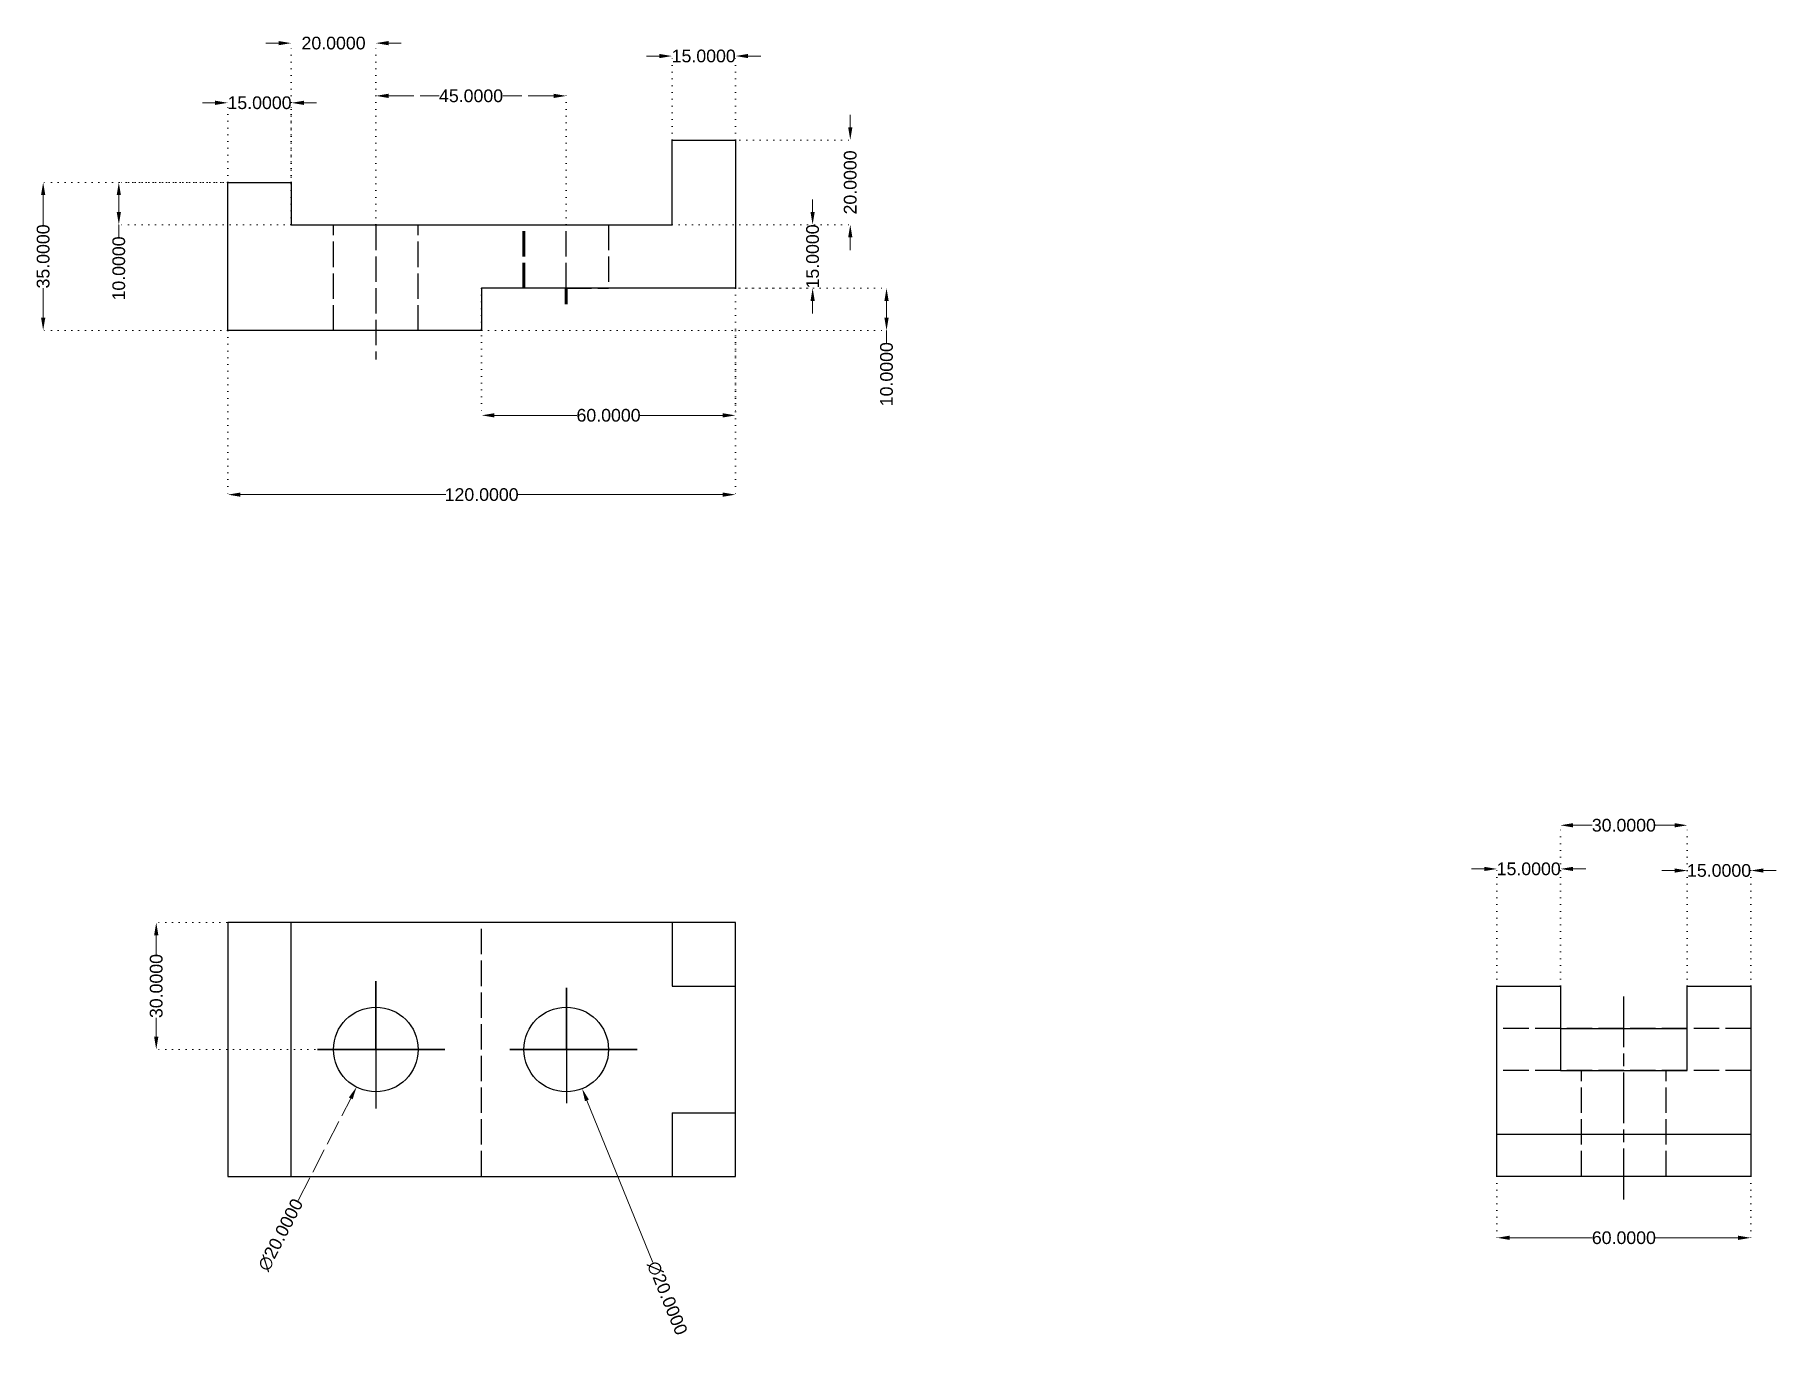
# Model space of a CAD drawing. Header units: millimetres. Extents: x 954 to 2741, y 962 to 2090.
# Drawn here: x 954.4 to 1366, y 961.7 to 1269.9 of the extents above; entities outside this region: 1.
import ezdxf

# ---------------------------------------------------------------- set-up
doc = ezdxf.new("R2010")
doc.units = ezdxf.units.MM
doc.header["$LTSCALE"] = 0.5
for name, pattern in [('ACAD_ISO02W100', [15, 12, -3]), ('ACAD_ISO07W100', [3, 0, -3]), ('ACAD_ISO08W100', [36, 24, -3, 6, -3])]:
    doc.linetypes.add(name, pattern=pattern)
doc.styles.get("Standard").update_dxf_attribs({"font": 'arial.ttf'})
doc.dimstyles.get("Standard").update_dxf_attribs({"dimtxt": 3, "dimasz": 3, "dimexe": 0.18, "dimexo": 0.0625, "dimgap": 0.09, "dimtad": 0, "dimdec": 4, "dimzin": 0, "dimdsep": 46, "dimtxsty": 'Standard', "dimcen": 0.09, "dimclrd": 3, "dimclre": 2, "dimadec": 0, "dimazin": 0, "dimtfac": 1, "dimtdec": 4, "dimtofl": 0, "dimtmove": 0, "dimatfit": 3, "dimfxl": 1, "dimtolj": 1, "dimtzin": 0, "dimlwd": 5, "dimlwe": 15, "dimarcsym": 0})

# ---------------------------------------------------------------- blocks, each defined once
blk = doc.blocks.new('*D1')
at = {"color": 2, "lineweight": 15, "transparency": 16777216}
for p, q in [((1079.91, 1030), (1080.09, 1030)), ((1080, 1029.91), (1080, 1030.09))]:
    blk.add_line(p, q, dxfattribs=at)
at = {"color": 3, "lineweight": 5, "transparency": 16777216}
blk.add_line((1100.45, 979.66), (1084.89, 1017.96), dxfattribs=at)
at = {"color": 3, "lineweight": 60, "transparency": 16777216}
blk.add_solid([(1085.36, 1018.14), (1084.43, 1017.77), (1083.76, 1020.74)], dxfattribs=at)
at = {"layer": 'Defpoints', "color": 0, "lineweight": 60, "transparency": 16777216}
for p in [(1076.24, 1039.26), (1083.76, 1020.74)]:
    blk.add_point(p, dxfattribs=at)
at = {"color": 0, "transparency": 16777216, "insert": (1103.88, 971.22), "char_height": 3, "attachment_point": 5, "rotation": 292.1133}
blk.add_mtext('\\A1;∅20.0000', dxfattribs=at)
blk = doc.blocks.new('*D2')
at = {"color": 2, "linetype": 'ACAD_ISO07W100', "lineweight": 15, "transparency": 16777216}
for p, q in [((1300, 999.94), (1300, 985.3)), ((1360, 999.94), (1360, 985.3))]:
    blk.add_line(p, q, dxfattribs=at)
at = {"color": 3, "lineweight": 5, "transparency": 16777216}
for p, q in [((1303, 985.48), (1322.51, 985.48)), ((1357, 985.48), (1337.49, 985.48))]:
    blk.add_line(p, q, dxfattribs=at)
at = {"color": 3, "lineweight": 60, "transparency": 16777216}
for points in [[(1303, 985.98), (1303, 984.98), (1300, 985.48)], [(1357, 985.98), (1357, 984.98), (1360, 985.48)]]:
    blk.add_solid(points, dxfattribs=at)
at = {"layer": 'Defpoints', "color": 0, "lineweight": 60, "transparency": 16777216}
for p in [(1300, 1000), (1360, 1000), (1360, 985.48)]:
    blk.add_point(p, dxfattribs=at)
at = {"color": 0, "transparency": 16777216, "insert": (1330, 985.48), "char_height": 3, "attachment_point": 5}
blk.add_mtext('\\A1;60.0000', dxfattribs=at)
blk = doc.blocks.new('*D3')
at = {"color": 3, "lineweight": 5, "transparency": 16777216}
for p, q in [((1147.14, 1248), (1147.14, 1251)), ((1147.14, 1222), (1147.14, 1219))]:
    blk.add_line(p, q, dxfattribs=at)
at = {"color": 2, "linetype": 'ACAD_ISO07W100', "lineweight": 15, "transparency": 16777216}
for p, q in [((1105.06, 1245), (1147.32, 1245)), ((1105.06, 1225), (1147.32, 1225))]:
    blk.add_line(p, q, dxfattribs=at)
at = {"color": 3, "lineweight": 60, "transparency": 16777216}
for points in [[(1146.64, 1248), (1147.64, 1248), (1147.14, 1245)], [(1146.64, 1222), (1147.64, 1222), (1147.14, 1225)]]:
    blk.add_solid(points, dxfattribs=at)
at = {"layer": 'Defpoints', "color": 0, "lineweight": 60, "transparency": 16777216}
for p in [(1105, 1245), (1105, 1225), (1147.14, 1225)]:
    blk.add_point(p, dxfattribs=at)
at = {"color": 0, "transparency": 16777216, "insert": (1147.14, 1235), "char_height": 3, "attachment_point": 5, "rotation": 90}
blk.add_mtext('\\A1;20.0000', dxfattribs=at)
blk = doc.blocks.new('*D4')
at = {"color": 3, "lineweight": 5, "transparency": 16777216}
for p, q in [((1102, 1264.88), (1099, 1264.88)), ((1123, 1264.88), (1126, 1264.88))]:
    blk.add_line(p, q, dxfattribs=at)
at = {"color": 2, "linetype": 'ACAD_ISO07W100', "lineweight": 15, "transparency": 16777216}
for p, q in [((1105, 1245.06), (1105, 1265.06)), ((1120, 1245.06), (1120, 1265.06))]:
    blk.add_line(p, q, dxfattribs=at)
at = {"color": 3, "lineweight": 60, "transparency": 16777216}
for points in [[(1102, 1265.38), (1102, 1264.38), (1105, 1264.88)], [(1123, 1265.38), (1123, 1264.38), (1120, 1264.88)]]:
    blk.add_solid(points, dxfattribs=at)
at = {"layer": 'Defpoints', "color": 0, "lineweight": 60, "transparency": 16777216}
for p in [(1120, 1264.88), (1105, 1245), (1120, 1245)]:
    blk.add_point(p, dxfattribs=at)
at = {"color": 0, "transparency": 16777216, "insert": (1112.5, 1264.88), "char_height": 3, "attachment_point": 5}
blk.add_mtext('\\A1;15.0000', dxfattribs=at)
blk = doc.blocks.new('*D5')
at = {"color": 3, "lineweight": 5, "transparency": 16777216}
for p, q in [((1138.24, 1228), (1138.24, 1231)), ((1138.24, 1207), (1138.24, 1204))]:
    blk.add_line(p, q, dxfattribs=at)
at = {"color": 2, "linetype": 'ACAD_ISO07W100', "lineweight": 15, "transparency": 16777216}
for p, q in [((1105.06, 1225), (1138.42, 1225)), ((1105.06, 1210), (1138.42, 1210))]:
    blk.add_line(p, q, dxfattribs=at)
at = {"color": 3, "lineweight": 60, "transparency": 16777216}
for points in [[(1137.74, 1228), (1138.74, 1228), (1138.24, 1225)], [(1137.74, 1207), (1138.74, 1207), (1138.24, 1210)]]:
    blk.add_solid(points, dxfattribs=at)
at = {"layer": 'Defpoints', "color": 0, "lineweight": 60, "transparency": 16777216}
for p in [(1105, 1225), (1105, 1210), (1138.24, 1210)]:
    blk.add_point(p, dxfattribs=at)
at = {"color": 0, "transparency": 16777216, "insert": (1138.24, 1217.5), "char_height": 3, "attachment_point": 5, "rotation": 90}
blk.add_mtext('\\A1;15.0000', dxfattribs=at)
blk = doc.blocks.new('*D6')
at = {"color": 2, "linetype": 'ACAD_ISO07W100', "lineweight": 15, "transparency": 16777216}
for p, q in [((1060.06, 1210), (1155.89, 1210)), ((1060.06, 1200), (1155.89, 1200))]:
    blk.add_line(p, q, dxfattribs=at)
at = {"color": 3, "lineweight": 5, "transparency": 16777216}
for p, q in [((1155.71, 1207), (1155.71, 1203)), ((1155.71, 1200), (1155.71, 1197))]:
    blk.add_line(p, q, dxfattribs=at)
at = {"color": 3, "lineweight": 60, "transparency": 16777216}
for points in [[(1155.21, 1207), (1156.21, 1207), (1155.71, 1210)], [(1155.21, 1203), (1156.21, 1203), (1155.71, 1200)]]:
    blk.add_solid(points, dxfattribs=at)
at = {"layer": 'Defpoints', "color": 0, "lineweight": 60, "transparency": 16777216}
for p in [(1060, 1210), (1060, 1200), (1155.71, 1200)]:
    blk.add_point(p, dxfattribs=at)
at = {"color": 0, "transparency": 16777216, "insert": (1155.71, 1189.66), "char_height": 3, "attachment_point": 5, "rotation": 90}
blk.add_mtext('\\A1;10.0000', dxfattribs=at)
blk = doc.blocks.new('*D7')
at = {"color": 2, "linetype": 'ACAD_ISO07W100', "lineweight": 15, "transparency": 16777216}
for p, q in [((1014.94, 1235), (974.06, 1235)), ((1014.94, 1225), (974.06, 1225))]:
    blk.add_line(p, q, dxfattribs=at)
at = {"color": 3, "lineweight": 5, "transparency": 16777216}
for p, q in [((974.24, 1232), (974.24, 1228)), ((974.24, 1225), (974.24, 1222))]:
    blk.add_line(p, q, dxfattribs=at)
at = {"color": 3, "lineweight": 60, "transparency": 16777216}
for points in [[(973.74, 1232), (974.74, 1232), (974.24, 1235)], [(973.74, 1228), (974.74, 1228), (974.24, 1225)]]:
    blk.add_solid(points, dxfattribs=at)
at = {"layer": 'Defpoints', "color": 0, "lineweight": 60, "transparency": 16777216}
for p in [(1015, 1235), (974.24, 1225), (1015, 1225)]:
    blk.add_point(p, dxfattribs=at)
at = {"color": 0, "transparency": 16777216, "insert": (974.24, 1214.66), "char_height": 3, "attachment_point": 5, "rotation": 90}
blk.add_mtext('\\A1;10.0000', dxfattribs=at)
blk = doc.blocks.new('*D8')
at = {"color": 2, "linetype": 'ACAD_ISO07W100', "lineweight": 15, "transparency": 16777216}
for p, q in [((999.94, 1235), (956.18, 1235)), ((999.94, 1200), (956.18, 1200))]:
    blk.add_line(p, q, dxfattribs=at)
at = {"color": 3, "lineweight": 5, "transparency": 16777216}
for p, q in [((956.36, 1232), (956.36, 1224.98)), ((956.36, 1203), (956.36, 1210.02))]:
    blk.add_line(p, q, dxfattribs=at)
at = {"color": 3, "lineweight": 60, "transparency": 16777216}
for points in [[(955.86, 1232), (956.86, 1232), (956.36, 1235)], [(955.86, 1203), (956.86, 1203), (956.36, 1200)]]:
    blk.add_solid(points, dxfattribs=at)
at = {"layer": 'Defpoints', "color": 0, "lineweight": 60, "transparency": 16777216}
for p in [(1000, 1235), (956.36, 1200), (1000, 1200)]:
    blk.add_point(p, dxfattribs=at)
at = {"color": 0, "transparency": 16777216, "insert": (956.36, 1217.5), "char_height": 3, "attachment_point": 5, "rotation": 90}
blk.add_mtext('\\A1;35.0000', dxfattribs=at)
blk = doc.blocks.new('*D9')
at = {"color": 3, "lineweight": 5, "transparency": 16777216}
for p, q in [((997, 1253.82), (994, 1253.82)), ((1018, 1253.82), (1021, 1253.82))]:
    blk.add_line(p, q, dxfattribs=at)
at = {"color": 2, "linetype": 'ACAD_ISO07W100', "lineweight": 15, "transparency": 16777216}
for p, q in [((1000, 1235.06), (1000, 1254)), ((1015, 1235.06), (1015, 1254))]:
    blk.add_line(p, q, dxfattribs=at)
at = {"color": 3, "lineweight": 60, "transparency": 16777216}
for points in [[(997, 1254.32), (997, 1253.32), (1000, 1253.82)], [(1018, 1254.32), (1018, 1253.32), (1015, 1253.82)]]:
    blk.add_solid(points, dxfattribs=at)
at = {"layer": 'Defpoints', "color": 0, "lineweight": 60, "transparency": 16777216}
for p in [(1015, 1253.82), (1000, 1235), (1015, 1235)]:
    blk.add_point(p, dxfattribs=at)
at = {"color": 0, "transparency": 16777216, "insert": (1007.5, 1253.82), "char_height": 3, "attachment_point": 5}
blk.add_mtext('\\A1;15.0000', dxfattribs=at)
blk = doc.blocks.new('*D10')
at = {"color": 2, "linetype": 'ACAD_ISO07W100', "lineweight": 15, "transparency": 16777216}
for p, q in [((1060, 1209.94), (1060, 1179.75)), ((1120, 1209.94), (1120, 1179.75))]:
    blk.add_line(p, q, dxfattribs=at)
at = {"color": 3, "lineweight": 5, "transparency": 16777216}
for p, q in [((1063, 1179.93), (1082.51, 1179.93)), ((1117, 1179.93), (1097.49, 1179.93))]:
    blk.add_line(p, q, dxfattribs=at)
at = {"color": 3, "lineweight": 60, "transparency": 16777216}
for points in [[(1063, 1180.43), (1063, 1179.43), (1060, 1179.93)], [(1117, 1180.43), (1117, 1179.43), (1120, 1179.93)]]:
    blk.add_solid(points, dxfattribs=at)
at = {"layer": 'Defpoints', "color": 0, "lineweight": 60, "transparency": 16777216}
for p in [(1060, 1210), (1120, 1210), (1120, 1179.93)]:
    blk.add_point(p, dxfattribs=at)
at = {"color": 0, "transparency": 16777216, "insert": (1090, 1179.93), "char_height": 3, "attachment_point": 5}
blk.add_mtext('\\A1;60.0000', dxfattribs=at)
blk = doc.blocks.new('*D11')
at = {"color": 2, "linetype": 'ACAD_ISO07W100', "lineweight": 15, "transparency": 16777216}
for p, q in [((1000, 1199.94), (1000, 1161)), ((1120, 1199.94), (1120, 1161))]:
    blk.add_line(p, q, dxfattribs=at)
at = {"color": 3, "lineweight": 5, "transparency": 16777216}
for p, q in [((1003, 1161.18), (1051.5, 1161.18)), ((1117, 1161.18), (1068.5, 1161.18))]:
    blk.add_line(p, q, dxfattribs=at)
at = {"color": 3, "lineweight": 60, "transparency": 16777216}
for points in [[(1003, 1161.68), (1003, 1160.68), (1000, 1161.18)], [(1117, 1161.68), (1117, 1160.68), (1120, 1161.18)]]:
    blk.add_solid(points, dxfattribs=at)
at = {"layer": 'Defpoints', "color": 0, "lineweight": 60, "transparency": 16777216}
for p in [(1000, 1200), (1120, 1200), (1120, 1161.18)]:
    blk.add_point(p, dxfattribs=at)
at = {"color": 0, "transparency": 16777216, "insert": (1060, 1161.18), "char_height": 3, "attachment_point": 5}
blk.add_mtext('\\A1;120.0000', dxfattribs=at)
blk = doc.blocks.new('*D12')
at = {"color": 3, "lineweight": 5, "transparency": 16777216}
for p, q in [((1297, 1072.69), (1294, 1072.69)), ((1318, 1072.69), (1321, 1072.69))]:
    blk.add_line(p, q, dxfattribs=at)
at = {"color": 2, "linetype": 'ACAD_ISO07W100', "lineweight": 15, "transparency": 16777216}
for p, q in [((1300, 1045.06), (1300, 1072.87)), ((1315, 1045.06), (1315, 1072.87))]:
    blk.add_line(p, q, dxfattribs=at)
at = {"color": 3, "lineweight": 60, "transparency": 16777216}
for points in [[(1297, 1073.19), (1297, 1072.19), (1300, 1072.69)], [(1318, 1073.19), (1318, 1072.19), (1315, 1072.69)]]:
    blk.add_solid(points, dxfattribs=at)
at = {"layer": 'Defpoints', "color": 0, "lineweight": 60, "transparency": 16777216}
for p in [(1315, 1072.69), (1300, 1045), (1315, 1045)]:
    blk.add_point(p, dxfattribs=at)
at = {"color": 0, "transparency": 16777216, "insert": (1307.5, 1072.69), "char_height": 3, "attachment_point": 5}
blk.add_mtext('\\A1;15.0000', dxfattribs=at)
blk = doc.blocks.new('*D13')
at = {"color": 3, "lineweight": 5, "transparency": 16777216}
for p, q in [((1342, 1072.31), (1339, 1072.31)), ((1363, 1072.31), (1366, 1072.31))]:
    blk.add_line(p, q, dxfattribs=at)
at = {"color": 2, "linetype": 'ACAD_ISO07W100', "lineweight": 15, "transparency": 16777216}
for p, q in [((1345, 1045.06), (1345, 1072.49)), ((1360, 1045.06), (1360, 1072.49))]:
    blk.add_line(p, q, dxfattribs=at)
at = {"color": 3, "lineweight": 60, "transparency": 16777216}
for points in [[(1342, 1072.81), (1342, 1071.81), (1345, 1072.31)], [(1363, 1072.81), (1363, 1071.81), (1360, 1072.31)]]:
    blk.add_solid(points, dxfattribs=at)
at = {"layer": 'Defpoints', "color": 0, "lineweight": 60, "transparency": 16777216}
for p in [(1360, 1072.31), (1345, 1045), (1360, 1045)]:
    blk.add_point(p, dxfattribs=at)
at = {"color": 0, "transparency": 16777216, "insert": (1352.5, 1072.31), "char_height": 3, "attachment_point": 5}
blk.add_mtext('\\A1;15.0000', dxfattribs=at)
blk = doc.blocks.new('*D14')
at = {"color": 2, "linetype": 'ACAD_ISO07W100', "lineweight": 15, "transparency": 16777216}
for p, q in [((1315, 1045.06), (1315, 1083.19)), ((1345, 1045.06), (1345, 1083.19))]:
    blk.add_line(p, q, dxfattribs=at)
at = {"color": 3, "lineweight": 5, "transparency": 16777216}
for p, q in [((1318, 1083.01), (1322.52, 1083.01)), ((1342, 1083.01), (1337.48, 1083.01))]:
    blk.add_line(p, q, dxfattribs=at)
at = {"color": 3, "lineweight": 60, "transparency": 16777216}
for points in [[(1318, 1083.51), (1318, 1082.51), (1315, 1083.01)], [(1342, 1083.51), (1342, 1082.51), (1345, 1083.01)]]:
    blk.add_solid(points, dxfattribs=at)
at = {"layer": 'Defpoints', "color": 0, "lineweight": 60, "transparency": 16777216}
for p in [(1345, 1083.01), (1315, 1045), (1345, 1045)]:
    blk.add_point(p, dxfattribs=at)
at = {"color": 0, "transparency": 16777216, "insert": (1330, 1083.01), "char_height": 3, "attachment_point": 5}
blk.add_mtext('\\A1;30.0000', dxfattribs=at)
blk = doc.blocks.new('*D15')
at = {"color": 2, "linetype": 'ACAD_ISO07W100', "lineweight": 15, "transparency": 16777216}
for p, q in [((1034.94, 1060), (982.91, 1060)), ((1034.94, 1030), (982.91, 1030))]:
    blk.add_line(p, q, dxfattribs=at)
at = {"color": 3, "linetype": 'ACAD_ISO02W100', "lineweight": 5, "transparency": 16777216}
for p, q in [((983.09, 1057), (983.09, 1052.48)), ((983.09, 1033), (983.09, 1037.52))]:
    blk.add_line(p, q, dxfattribs=at)
at = {"color": 3, "linetype": 'ACAD_ISO02W100', "lineweight": 60, "transparency": 16777216}
for points in [[(982.59, 1057), (983.59, 1057), (983.09, 1060)], [(982.59, 1033), (983.59, 1033), (983.09, 1030)]]:
    blk.add_solid(points, dxfattribs=at)
at = {"layer": 'Defpoints', "color": 0, "linetype": 'ACAD_ISO02W100', "lineweight": 60, "transparency": 16777216}
for p in [(1035, 1060), (983.09, 1030), (1035, 1030)]:
    blk.add_point(p, dxfattribs=at)
at = {"color": 0, "linetype": 'ACAD_ISO02W100', "transparency": 16777216, "insert": (983.09, 1045), "char_height": 3, "attachment_point": 5, "rotation": 90}
blk.add_mtext('\\A1;30.0000', dxfattribs=at)
blk = doc.blocks.new('*D16')
at = {"color": 2, "linetype": 'ACAD_ISO02W100', "lineweight": 15, "transparency": 16777216}
for p, q in [((1034.91, 1030), (1035.09, 1030)), ((1035, 1029.91), (1035, 1030.09))]:
    blk.add_line(p, q, dxfattribs=at)
at = {"color": 3, "linetype": 'ACAD_ISO02W100', "lineweight": 5, "transparency": 16777216}
blk.add_line((1016.64, 994.29), (1029.06, 1018.44), dxfattribs=at)
at = {"color": 3, "linetype": 'ACAD_ISO02W100', "lineweight": 60, "transparency": 16777216}
blk.add_solid([(1028.61, 1018.67), (1029.5, 1018.21), (1030.43, 1021.11)], dxfattribs=at)
at = {"layer": 'Defpoints', "color": 0, "linetype": 'ACAD_ISO02W100', "lineweight": 60, "transparency": 16777216}
for p in [(1039.57, 1038.89), (1030.43, 1021.11)]:
    blk.add_point(p, dxfattribs=at)
at = {"color": 0, "linetype": 'ACAD_ISO02W100', "transparency": 16777216, "insert": (1012.48, 986.18), "char_height": 3, "attachment_point": 5, "rotation": 62.7958}
blk.add_mtext('\\A1;∅20.0000', dxfattribs=at)
blk = doc.blocks.new('*D17')
at = {"color": 3, "linetype": 'ByBlock', "lineweight": 5, "transparency": 16777216}
for p, q in [((1012, 1267.93), (1009, 1267.93)), ((1038, 1267.93), (1041, 1267.93))]:
    blk.add_line(p, q, dxfattribs=at)
at = {"color": 2, "linetype": 'ACAD_ISO07W100', "lineweight": 15, "transparency": 16777216}
for p, q in [((1015, 1225.06), (1015, 1268.11)), ((1035, 1225.06), (1035, 1268.11))]:
    blk.add_line(p, q, dxfattribs=at)
at = {"color": 3, "linetype": 'ByBlock', "lineweight": 60, "transparency": 16777216}
for points in [[(1012, 1268.43), (1012, 1267.43), (1015, 1267.93)], [(1038, 1268.43), (1038, 1267.43), (1035, 1267.93)]]:
    blk.add_solid(points, dxfattribs=at)
at = {"layer": 'Defpoints', "color": 0, "linetype": 'ByBlock', "lineweight": 60, "transparency": 16777216}
for p in [(1035, 1267.93), (1015, 1225), (1035, 1225)]:
    blk.add_point(p, dxfattribs=at)
at = {"color": 0, "linetype": 'ByBlock', "transparency": 16777216, "insert": (1025, 1267.93), "char_height": 3, "attachment_point": 5}
blk.add_mtext('\\A1;20.0000', dxfattribs=at)
blk = doc.blocks.new('*D18')
at = {"color": 2, "linetype": 'ACAD_ISO07W100', "lineweight": 15, "transparency": 16777216}
for p, q in [((1035, 1225.06), (1035, 1255.64)), ((1080, 1225.06), (1080, 1255.64))]:
    blk.add_line(p, q, dxfattribs=at)
at = {"color": 3, "linetype": 'ACAD_ISO02W100', "lineweight": 5, "transparency": 16777216}
for p, q in [((1038, 1255.46), (1049.96, 1255.46)), ((1077, 1255.46), (1065.04, 1255.46))]:
    blk.add_line(p, q, dxfattribs=at)
at = {"color": 3, "linetype": 'ACAD_ISO02W100', "lineweight": 60, "transparency": 16777216}
for points in [[(1038, 1255.96), (1038, 1254.96), (1035, 1255.46)], [(1077, 1255.96), (1077, 1254.96), (1080, 1255.46)]]:
    blk.add_solid(points, dxfattribs=at)
at = {"layer": 'Defpoints', "color": 0, "linetype": 'ACAD_ISO02W100', "lineweight": 60, "transparency": 16777216}
for p in [(1080, 1255.46), (1035, 1225), (1080, 1225)]:
    blk.add_point(p, dxfattribs=at)
at = {"color": 0, "linetype": 'ACAD_ISO02W100', "lineweight": 60, "transparency": 16777216, "insert": (1057.5, 1255.46), "char_height": 3, "attachment_point": 5}
blk.add_mtext('\\A1;45.0000', dxfattribs=at)

msp = doc.modelspace()

# ---------------------------------------------------------------- linework, layer by layer
at = {"linetype": 'ACAD_ISO08W100'}
for p, q in [((2740.56211, 2040.90054), (2740.56211, 2090.17921)), ((1330, 994.5659), (1330, 1042.71075))]:
    msp.add_line(p, q, dxfattribs=at)
for p, q in [((1105, 1225), (1105, 1245)), ((1105, 1245), (1120, 1245)), ((1120, 1245), (1120, 1210)), ((1000, 1200), (1000, 1235)), ((1000, 1235), (1015, 1235)), ((1015, 1235), (1015, 1225)), ((1015, 1225), (1105, 1225)), ((1120, 1210), (1060, 1210)), ((1060, 1210), (1060, 1200)), ((1060, 1200), (1000, 1200)), ((1015, 1000), (1015, 1060)), ((1105, 1060), (1105, 1045)), ((1035, 1030), (1035, 1046.16938)), ((1035, 1046.16938), (1035, 1020)), ((1080.09, 1030), (1080.09, 1044.58428)), ((1080.09, 1044.58428), (1080.09, 1017.30421)), ((1105, 1045), (1120, 1045)), ((1300, 1000), (1300, 1045)), ((1300, 1045), (1315, 1045)), ((1315, 1045), (1315, 1025)), ((1345, 1025), (1345, 1045)), ((1345, 1045), (1360, 1045)), ((1360, 1045), (1360, 1000)), ((1315, 1035), (1345, 1035)), ((1051.33766, 1030), (1021.18543, 1030)), ((1021.18543, 1030), (1035, 1030)), ((1035, 1030), (1051.33766, 1030)), ((1096.77889, 1030), (1066.67931, 1030)), ((1066.67931, 1030), (1080.09, 1030)), ((1079.91, 1030), (1096.77889, 1030)), ((1315, 1025), (1345, 1025)), ((1035, 1020), (1035, 1016.04163)), ((1105, 1015), (1120, 1015)), ((1105, 1015), (1105, 1000)), ((1300, 1010), (1360, 1010)), ((1360, 1000), (1300, 1000))]:
    msp.add_line(p, q)
at = {"linetype": 'ACAD_ISO02W100'}
for p, q in [((1025, 1200), (1025, 1225)), ((1035, 1225), (1035, 1193.14804)), ((1045, 1200), (1045, 1225)), ((1080, 1210), (1080, 1225)), ((1090, 1225), (1090, 1210)), ((1080, 1210), (1090, 1210)), ((1060, 1000), (1060, 1060)), ((1360, 1035), (1300, 1035)), ((1360, 1025), (1300, 1025)), ((1320, 1000), (1320, 1025)), ((1340, 1000), (1340, 1025))]:
    msp.add_line(p, q, dxfattribs=at)
at = {"linetype": 'ACAD_ISO02W100', "lineweight": 60}
for p, q in [((1070, 1210), (1070, 1225)), ((1080, 1210), (1080, 1206.2476))]:
    msp.add_line(p, q, dxfattribs=at)
msp.add_lwpolyline([(1000, 1000), (1120, 1000), (1120, 1060), (1000, 1060)], close=True)
for centre in [(1035, 1030), (1080, 1030)]:
    msp.add_circle(centre, 10)

# ---------------------------------------------------------------- dimensions: what is measured, and where the dimension line sits
at = {"linetype": 'ByBlock'}
dim = msp.add_linear_dim(base=(1035, 1267.92869), p1=(1015, 1225), p2=(1035, 1225), dimstyle='Standard', dxfattribs=at)
dim.commit()
dim.dimension.update_dxf_attribs({"geometry": '*D17', "text_midpoint": (1025, 1267.92869)})
for base, p1, p2, picture, middle in [((1120, 1264.88089), (1105, 1245), (1120, 1245), '*D4', (1112.5, 1264.88089)), ((1015, 1253.82326), (1000, 1235), (1015, 1235), '*D9', (1007.5, 1253.82326)), ((1120, 1179.92712), (1060, 1210), (1120, 1210), '*D10', (1090, 1179.92712)), ((1120, 1161.17735), (1000, 1200), (1120, 1200), '*D11', (1060, 1161.17735)), ((1345, 1083.01463), (1315, 1045), (1345, 1045), '*D14', (1330, 1083.01463)), ((1315, 1072.6913), (1300, 1045), (1315, 1045), '*D12', (1307.5, 1072.6913)), ((1360, 1072.31131), (1345, 1045), (1360, 1045), '*D13', (1352.5, 1072.31131)), ((1360, 985.47741), (1300, 1000), (1360, 1000), '*D2', (1330, 985.47741))]:
    dim = msp.add_linear_dim(base=base, p1=p1, p2=p2, dimstyle='Standard')
    dim.commit()
    dim.dimension.update_dxf_attribs({"geometry": picture, "text_midpoint": middle})
at = {"linetype": 'ACAD_ISO02W100', "lineweight": 60}
dim = msp.add_linear_dim(base=(1080, 1255.45699), p1=(1035, 1225), p2=(1080, 1225), dimstyle='Standard', dxfattribs=at)
dim.commit()
dim.dimension.update_dxf_attribs({"geometry": '*D18', "text_midpoint": (1057.5, 1255.45699)})
for base, p1, p2, picture, middle in [((1147.13867, 1225), (1105, 1245), (1105, 1225), '*D3', (1147.13867, 1235)), ((956.35566, 1200), (1000, 1235), (1000, 1200), '*D8', (956.35566, 1217.5)), ((974.2376, 1225), (1015, 1235), (1015, 1225), '*D7', (974.2376, 1214.66375)), ((1155.70613, 1200), (1060, 1210), (1060, 1200), '*D6', (1155.70613, 1189.66375))]:
    dim = msp.add_linear_dim(base=base, p1=p1, p2=p2, angle=90, dimstyle='Standard')
    dim.commit()
    dim.dimension.update_dxf_attribs({"geometry": picture, "text_midpoint": middle})
dim = msp.add_linear_dim(base=(1138.24219, 1210), p1=(1105, 1225), p2=(1105, 1210), angle=90, dimstyle='Standard')
dim.commit()
dim.dimension.update_dxf_attribs({"geometry": '*D5', "text_midpoint": (1138.24219, 1217.5), "dimtype": 160})
at = {"linetype": 'ACAD_ISO02W100'}
dim = msp.add_linear_dim(base=(983.09088, 1030), p1=(1035, 1060), p2=(1035, 1030), angle=90, dimstyle='Standard', dxfattribs=at)
dim.commit()
dim.dimension.update_dxf_attribs({"geometry": '*D15', "text_midpoint": (983.09088, 1045)})
dim = msp.add_diameter_dim_2p(p1=(1039.57164, 1038.89383), p2=(1030.42836, 1021.10617), dimstyle='Standard', dxfattribs=at)
dim.commit()
dim.dimension.update_dxf_attribs({"geometry": '*D16', "text_midpoint": (1012.47758, 986.18406), "dimtype": 163})
dim = msp.add_diameter_dim_2p(p1=(1076.2356, 1039.26441), p2=(1083.7644, 1020.73559), dimstyle='Standard')
dim.commit()
dim.dimension.update_dxf_attribs({"geometry": '*D1', "text_midpoint": (1103.88364, 971.22089), "dimtype": 163})

doc.saveas('drawing.dxf')
